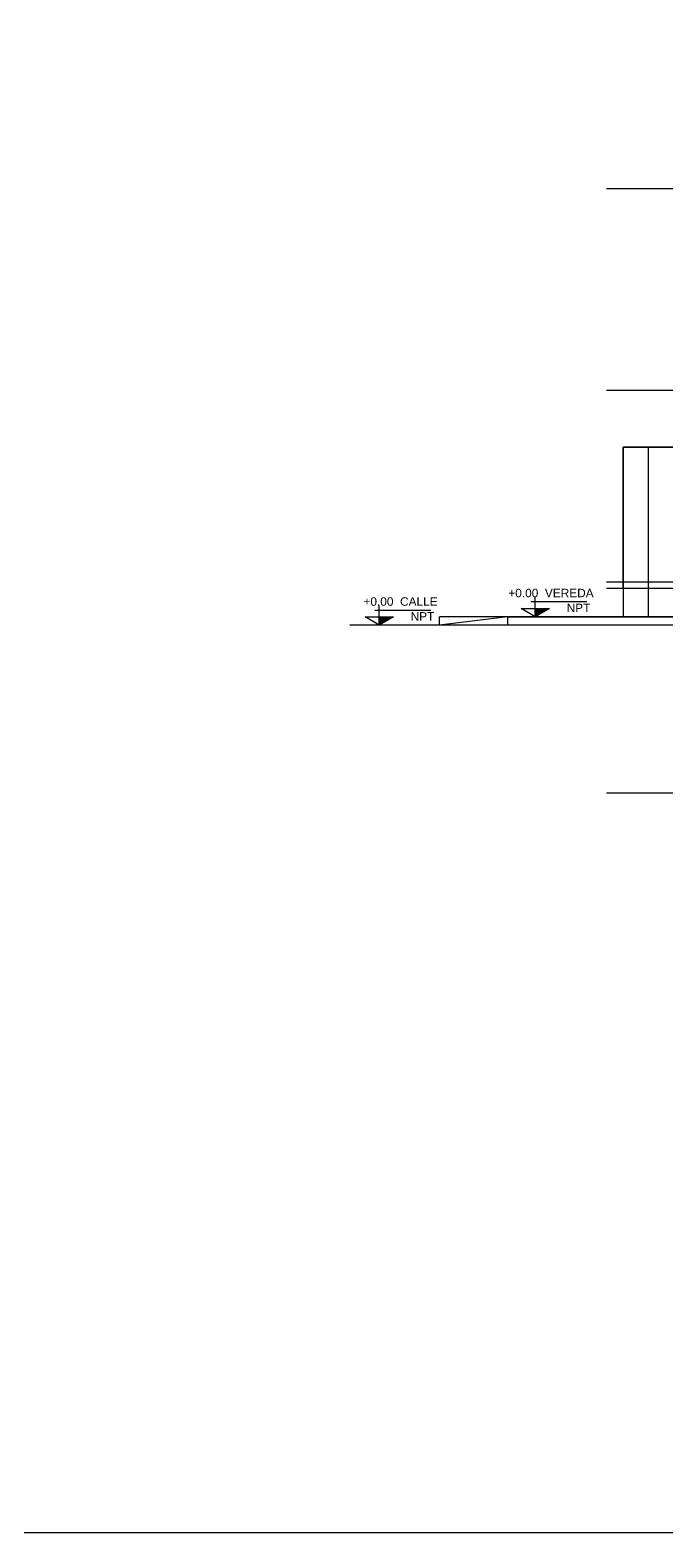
# Model space of a CAD drawing. Header units: metres. Extents: x 126 to 596, y -539 to -70.
# Drawn here: x 381.26 to 392.52, y -413.3 to -386.72 of the extents above; entities that cross this region are included whole.
import ezdxf
from ezdxf.enums import TextEntityAlignment as Align

# ---------------------------------------------------------------- set-up
doc = ezdxf.new("R2010")
doc.units = ezdxf.units.M
doc.header["$LTSCALE"] = 10
doc.linetypes.add('HIDDEN', pattern=[0.375, 0.25, -0.125])
for name, color, linetype in [('01', 1, 'Continuous'), ('A-Aberturas', 2, 'Continuous'), ('A-Mampostería', 6, 'Continuous'), ('A-NIVELES', 1, 'Continuous'), ('Fachada', 3, 'Continuous'), ('Fachada 02', 2, 'Continuous'), ('PISO', 251, 'Continuous')]:
    doc.layers.add(name, color=color, linetype=linetype)
doc.styles.add('Arial', font='arial.ttf')
doc.styles.add('COTAS', font='ROMANS.shx', dxfattribs={"width": 0.7})

# ---------------------------------------------------------------- blocks, each defined once
blk = doc.blocks.new('niveles')
at = {"layer": 'PISO', "linetype": 'HIDDEN'}
for p, q in [((572.152, -290.644), (533.455, -290.644)), ((572.152, -294.214), (533.455, -294.214)), ((572.152, -297.714), (533.455, -297.714)), ((572.165, -298.214), (533.455, -298.214)), ((572.165, -301.334), (533.455, -301.334))]:
    blk.add_line(p, q, dxfattribs=at)
at = {"layer": 'PISO', "color": 41, "linetype": 'HIDDEN', "true_color": 0xf4ee51}
blk.add_line((572.152, -297.604), (533.455, -297.604), dxfattribs=at)
blk = doc.blocks.new('NivelGen')
blk.add_hatch(color=256).paths.add_polyline_path([(0.251, 0.145), (0, 0.145), (0, 0)])
for p, q in [((-0.077, 0.266), (0.913, 0.266)), ((0, 0), (0, 0.343))]:
    blk.add_line(p, q)
at = {"const_width": 0.01}
blk.add_lwpolyline([(-0.251, 0.145), (0, 0), (0.251, 0.145)], dxfattribs=at)
blk.add_lwpolyline([(0, 0), (-0.251, 0.145), (0.251, 0.145), (0, 0)])
at = {"style": 'COTAS', "width": 0.7}
for tag, p in [('NIVEL', (0.973, 0.365)), ('NPT.INT', (0.973, 0.048))]:
    blk.add_attdef(tag, text='', height=0.2, dxfattribs=at).set_placement(p, align=Align.RIGHT)

msp = doc.modelspace()

# ---------------------------------------------------------------- linework, layer by layer
at = {"color": 1}
msp.add_line((391.741, -396.595, 0), (391.741, -394.095, 0), dxfattribs=at)
at = {"layer": '01'}
for p, q in [((395.866, -394.095, 0), (391.741, -394.095, 0)), ((389.697, -397.095, 0), (388.497, -397.095, 0)), ((388.497, -397.245, 0), (388.497, -397.095, 0))]:
    msp.add_line(p, q, dxfattribs=at)
at = {"layer": 'A-Aberturas'}
msp.add_lwpolyline([(126.138, -355.844), (596.014, -355.844), (596.014, -413.301), (126.138, -413.301)], close=True, dxfattribs=at)
at = {"layer": 'A-Mampostería'}
msp.add_line((425.352, -397.245, 0), (386.913, -397.245, 0), dxfattribs=at)
at = {"layer": 'Fachada', "color": 1}
for p, q in [((391.741, -394.095, 0), (391.741, -397.095, 0)), ((391.741, -394.095, 0), (396.017, -394.095, 0)), ((391.741, -396.595, 0), (391.741, -394.095, 0)), ((392.185, -394.095, 0), (392.185, -397.095, 0))]:
    msp.add_line(p, q, dxfattribs=at)
at = {"layer": 'Fachada'}
for p, q in [((389.697, -397.095, 0), (388.497, -397.245, 0)), ((389.697, -397.095, 0), (414.667, -397.095, 0)), ((389.697, -397.095, 0), (389.697, -397.245, 0)), ((391.741, -397.095, 0), (389.697, -397.095, 0))]:
    msp.add_line(p, q, dxfattribs=at)

# ---------------------------------------------------------------- block references
at = {"layer": 'A-NIVELES'}
ref = msp.add_blockref('NivelGen', (390.19, -397.095, 0), dxfattribs=at)
ref.add_attrib('NIVEL', '+0.00  VEREDA', dxfattribs={"layer": '0', "height": 0.15, "style": 'Arial'}).set_placement((391.221, -396.752, 0), align=Align.RIGHT)
ref.add_attrib('NPT.INT', 'NPT', dxfattribs={"layer": '0', "height": 0.15, "style": 'Arial'}).set_placement((391.163, -397.015, 0), align=Align.RIGHT)
ref = msp.add_blockref('NivelGen', (387.431, -397.245, 0), dxfattribs=at)
ref.add_attrib('NIVEL', '+0.00  CALLE', dxfattribs={"layer": '0', "height": 0.15, "style": 'Arial'}).set_placement((388.462, -396.902, 0), align=Align.RIGHT)
ref.add_attrib('NPT.INT', 'NPT', dxfattribs={"layer": '0', "height": 0.15, "style": 'Arial'}).set_placement((388.404, -397.165, 0), align=Align.RIGHT)
at = {"layer": 'Fachada 02', "color": 253}
msp.add_blockref('niveles', (-142.008, -98.881, 0), dxfattribs=at)

doc.saveas('drawing.dxf')
